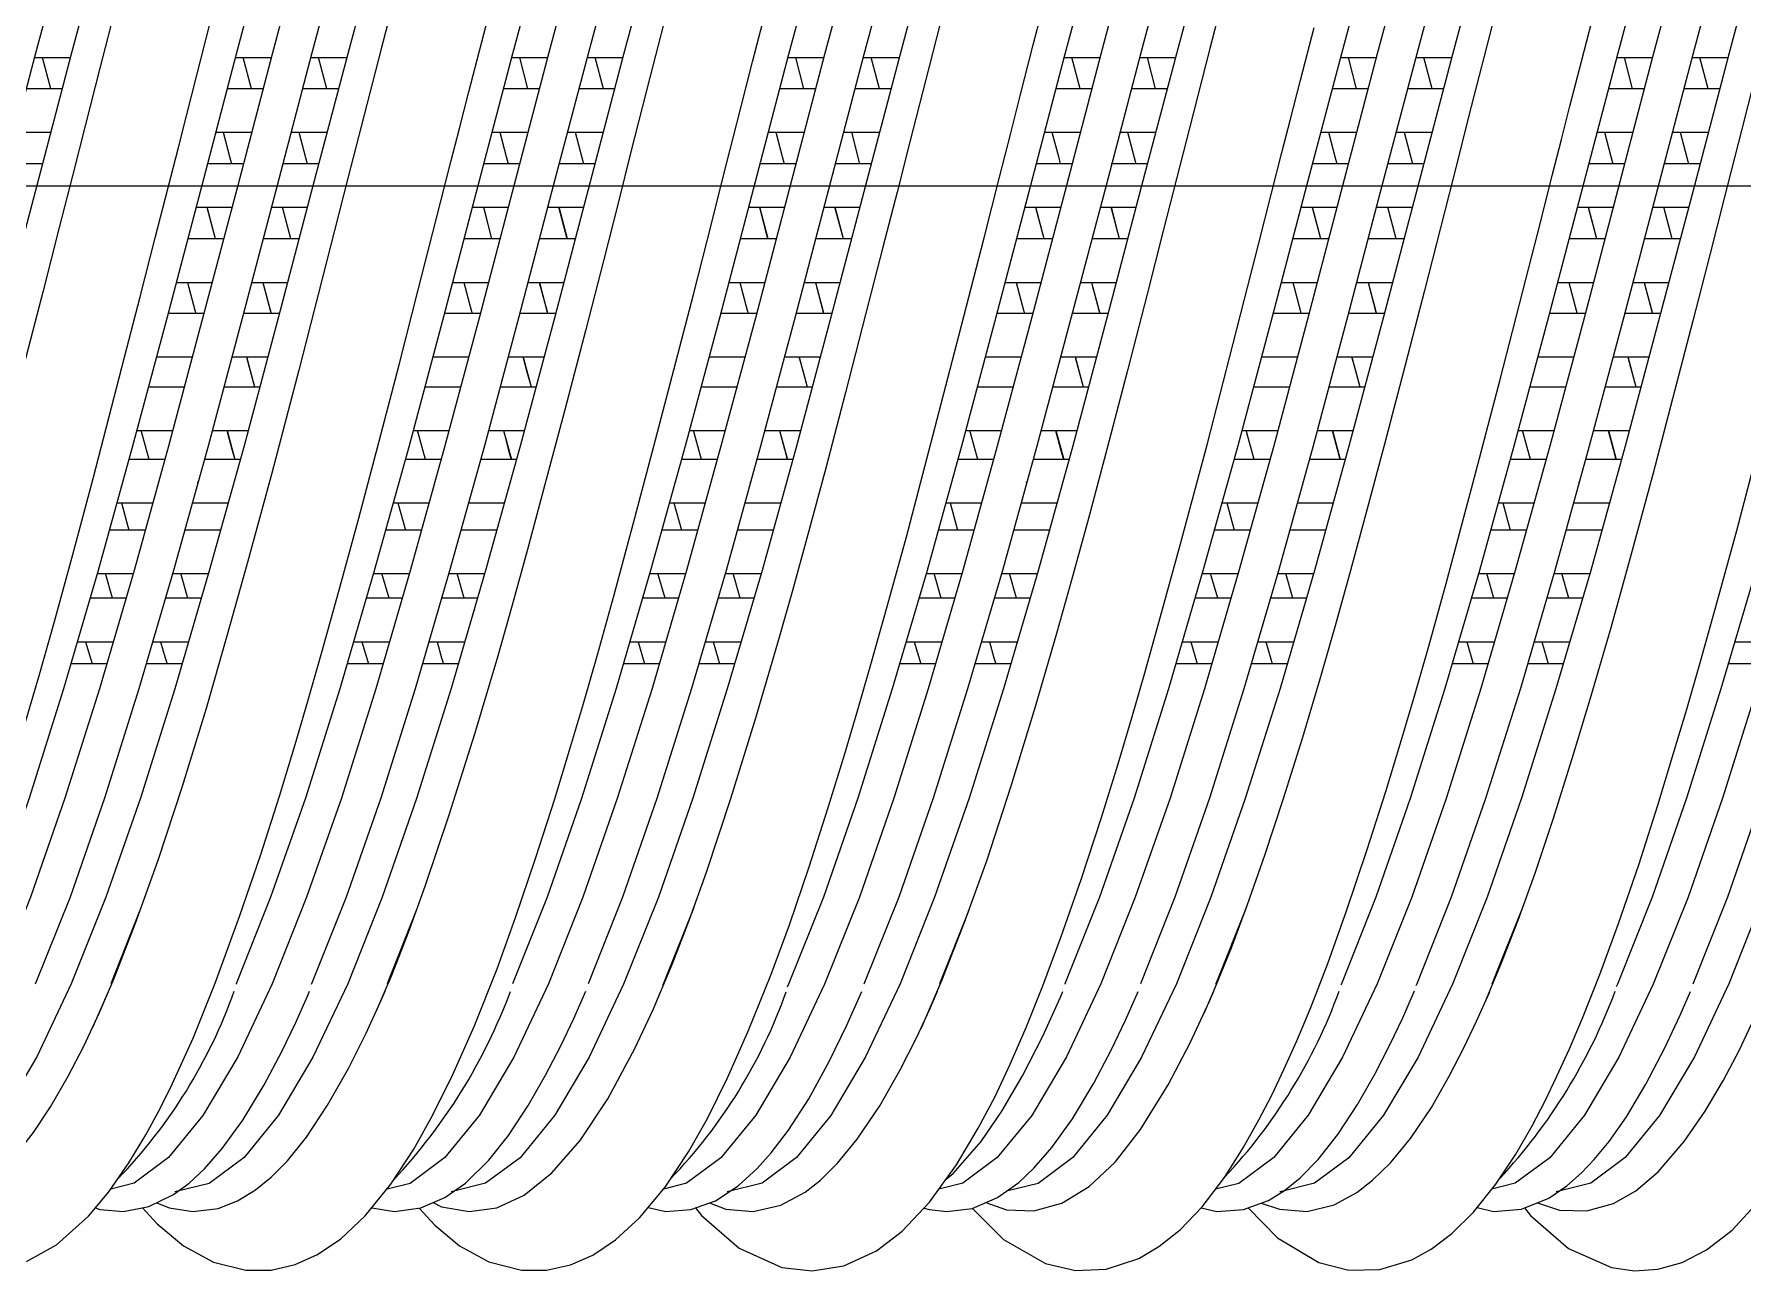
# Model space of a CAD drawing. Header units: millimetres. Extents: x 4229 to 8429, y -1187 to 1783.
# Drawn here: x 7716.8 to 7805.6, y 1022.5 to 1086.8 of the extents above; entities that cross this region are included whole.
import ezdxf

# ---------------------------------------------------------------- set-up
doc = ezdxf.new("R2010")
doc.units = ezdxf.units.MM

msp = doc.modelspace()

# ---------------------------------------------------------------- linework, layer by layer
at = {"lineweight": 5}
for p, q in [((7716.798, 1085.581), (7718.654, 1085.581)), ((7717.644, 1083.958), (7717.216, 1085.581)), ((7727.236, 1085.581), (7729.102, 1085.581)), ((7728.075, 1083.958), (7727.651, 1085.581)), ((7731.155, 1085.581), (7733.012, 1085.581)), ((7732.002, 1083.958), (7731.573, 1085.581)), ((7741.61, 1085.581), (7743.476, 1085.581)), ((7742.449, 1083.958), (7742.025, 1085.581)), ((7745.529, 1085.581), (7747.386, 1085.581)), ((7746.376, 1083.958), (7745.947, 1085.581)), ((7755.961, 1085.581), (7757.827, 1085.581)), ((7756.8, 1083.958), (7756.376, 1085.581)), ((7759.88, 1085.581), (7761.737, 1085.581)), ((7760.727, 1083.958), (7760.298, 1085.581)), ((7770.322, 1085.581), (7772.188, 1085.581)), ((7771.161, 1083.958), (7770.736, 1085.581)), ((7774.241, 1085.581), (7776.097, 1085.581)), ((7775.087, 1083.958), (7774.659, 1085.581)), ((7784.697, 1085.581), (7786.563, 1085.581)), ((7785.536, 1083.958), (7785.111, 1085.581)), ((7788.615, 1085.581), (7790.472, 1085.581)), ((7789.462, 1083.958), (7789.034, 1085.581)), ((7799.047, 1085.581), (7800.913, 1085.581)), ((7799.886, 1083.958), (7799.461, 1085.581)), ((7802.965, 1085.581), (7804.822, 1085.581)), ((7803.812, 1083.958), (7803.384, 1085.581)), ((7718.224, 1083.958), (7716.367, 1083.958)), ((7728.672, 1083.958), (7726.806, 1083.958)), ((7732.581, 1083.958), (7730.724, 1083.958)), ((7743.046, 1083.958), (7741.18, 1083.958)), ((7746.955, 1083.958), (7745.098, 1083.958)), ((7757.397, 1083.958), (7755.531, 1083.958)), ((7761.306, 1083.958), (7759.449, 1083.958)), ((7771.757, 1083.958), (7769.892, 1083.958)), ((7775.667, 1083.958), (7773.81, 1083.958)), ((7786.132, 1083.958), (7784.266, 1083.958)), ((7790.042, 1083.958), (7788.185, 1083.958)), ((7800.482, 1083.958), (7798.616, 1083.958)), ((7804.392, 1083.958), (7802.535, 1083.958)), ((7715.77, 1081.701), (7717.633, 1081.701)), ((7726.208, 1081.701), (7728.075, 1081.701)), ((7730.127, 1081.701), (7731.99, 1081.701)), ((7730.543, 1081.701), (7730.973, 1080.055)), ((7740.582, 1081.701), (7742.449, 1081.701)), ((7744.501, 1081.701), (7746.364, 1081.701)), ((7744.917, 1081.701), (7745.347, 1080.055)), ((7754.933, 1081.701), (7756.8, 1081.701)), ((7758.852, 1081.701), (7760.715, 1081.701)), ((7759.268, 1081.701), (7759.698, 1080.055)), ((7769.294, 1081.701), (7771.161, 1081.701)), ((7773.213, 1081.701), (7775.076, 1081.701)), ((7773.628, 1081.701), (7774.059, 1080.055)), ((7783.669, 1081.701), (7785.536, 1081.701)), ((7787.588, 1081.701), (7789.451, 1081.701)), ((7788.003, 1081.701), (7788.433, 1080.055)), ((7798.019, 1081.701), (7799.886, 1081.701)), ((7801.938, 1081.701), (7803.801, 1081.701)), ((7802.353, 1081.701), (7802.783, 1080.055)), ((7717.202, 1080.055), (7715.335, 1080.055)), ((7727.64, 1080.055), (7725.774, 1080.055)), ((7731.559, 1080.055), (7729.692, 1080.055)), ((7742.014, 1080.055), (7740.148, 1080.055)), ((7745.933, 1080.055), (7744.066, 1080.055)), ((7756.365, 1080.055), (7754.499, 1080.055)), ((7760.284, 1080.055), (7758.417, 1080.055)), ((7770.726, 1080.055), (7768.859, 1080.055)), ((7774.645, 1080.055), (7772.778, 1080.055)), ((7785.101, 1080.055), (7783.234, 1080.055)), ((7789.02, 1080.055), (7787.153, 1080.055)), ((7799.451, 1080.055), (7797.584, 1080.055)), ((7803.37, 1080.055), (7801.503, 1080.055)), ((7725.195, 1077.798), (7727.062, 1077.798)), ((7725.296, 1078.244), (7725.296, 1078.25)), ((7726.211, 1076.151), (7725.781, 1077.798)), ((7729.114, 1077.798), (7730.981, 1077.798)), ((7730.127, 1076.151), (7729.692, 1077.798)), ((7730.13, 1076.151), (7729.7, 1077.798)), ((7739.569, 1077.798), (7741.436, 1077.798)), ((7739.67, 1078.244), (7739.67, 1078.25)), ((7740.585, 1076.151), (7740.155, 1077.798)), ((7743.472, 1077.798), (7745.347, 1077.798)), ((7744.501, 1076.151), (7744.066, 1077.798)), ((7744.504, 1076.151), (7744.074, 1077.798)), ((7753.92, 1077.798), (7755.787, 1077.798)), ((7754.021, 1078.244), (7754.021, 1078.25)), ((7754.936, 1076.151), (7754.506, 1077.798)), ((7757.823, 1077.798), (7759.698, 1077.798)), ((7758.852, 1076.151), (7758.417, 1077.798)), ((7758.855, 1076.151), (7758.425, 1077.798)), ((7768.281, 1077.798), (7770.148, 1077.798)), ((7768.382, 1078.244), (7768.382, 1078.25)), ((7769.297, 1076.151), (7768.867, 1077.798)), ((7772.2, 1077.798), (7774.067, 1077.798)), ((7773.213, 1076.151), (7772.778, 1077.798)), ((7773.215, 1076.151), (7772.785, 1077.798)), ((7782.656, 1077.798), (7784.523, 1077.798)), ((7782.757, 1078.244), (7782.757, 1078.25)), ((7783.672, 1076.151), (7783.242, 1077.798)), ((7786.559, 1077.798), (7788.433, 1077.798)), ((7787.588, 1076.151), (7787.152, 1077.798)), ((7787.59, 1076.151), (7787.16, 1077.798)), ((7797.006, 1077.798), (7798.873, 1077.798)), ((7797.107, 1078.244), (7797.107, 1078.25)), ((7798.022, 1076.151), (7797.592, 1077.798)), ((7800.924, 1077.798), (7802.791, 1077.798)), ((7801.938, 1076.151), (7801.502, 1077.798)), ((7801.94, 1076.151), (7801.51, 1077.798)), ((7726.633, 1076.151), (7724.766, 1076.151)), ((7730.545, 1076.151), (7728.666, 1076.151)), ((7741.007, 1076.151), (7739.14, 1076.151)), ((7744.92, 1076.151), (7743.058, 1076.151)), ((7755.358, 1076.151), (7753.491, 1076.151)), ((7759.27, 1076.151), (7757.391, 1076.151)), ((7769.719, 1076.151), (7767.852, 1076.151)), ((7773.632, 1076.151), (7771.77, 1076.151)), ((7784.094, 1076.151), (7782.226, 1076.151)), ((7788.005, 1076.151), (7786.126, 1076.151)), ((7798.444, 1076.151), (7796.576, 1076.151)), ((7802.355, 1076.151), (7800.476, 1076.151)), ((7724.173, 1073.894), (7726.039, 1073.894)), ((7728.075, 1073.894), (7729.949, 1073.894)), ((7738.547, 1073.894), (7740.413, 1073.894)), ((7742.466, 1073.894), (7744.323, 1073.894)), ((7752.898, 1073.894), (7754.764, 1073.894)), ((7756.8, 1073.894), (7758.674, 1073.894)), ((7767.258, 1073.894), (7769.125, 1073.894)), ((7771.16, 1073.894), (7773.035, 1073.894)), ((7781.633, 1073.894), (7783.5, 1073.894)), ((7785.535, 1073.894), (7787.41, 1073.894)), ((7795.983, 1073.894), (7797.85, 1073.894)), ((7799.903, 1073.894), (7801.76, 1073.894)), ((7725.609, 1072.271), (7723.744, 1072.271)), ((7729.521, 1072.271), (7727.649, 1072.271)), ((7739.983, 1072.271), (7738.118, 1072.271)), ((7743.895, 1072.271), (7742.023, 1072.271)), ((7754.334, 1072.271), (7752.469, 1072.271)), ((7758.246, 1072.271), (7756.374, 1072.271)), ((7768.694, 1072.271), (7766.83, 1072.271)), ((7772.607, 1072.271), (7770.735, 1072.271)), ((7783.069, 1072.271), (7781.204, 1072.271)), ((7786.982, 1072.271), (7785.109, 1072.271)), ((7797.419, 1072.271), (7795.554, 1072.271)), ((7801.329, 1072.271), (7799.474, 1072.271)), ((7725.296, 1071.118), (7725.296, 1071.118)), ((7739.67, 1071.118), (7739.67, 1071.118)), ((7754.021, 1071.118), (7754.021, 1071.118)), ((7768.382, 1071.118), (7768.382, 1071.118)), ((7782.757, 1071.118), (7782.757, 1071.118)), ((7797.107, 1071.118), (7797.107, 1071.118)), ((7723.142, 1070.014), (7725.008, 1070.014)), ((7727.056, 1070.014), (7728.918, 1070.014)), ((7737.516, 1070.014), (7739.382, 1070.014)), ((7741.43, 1070.014), (7743.292, 1070.014)), ((7751.867, 1070.014), (7753.733, 1070.014)), ((7755.781, 1070.014), (7757.643, 1070.014)), ((7766.228, 1070.014), (7768.094, 1070.014)), ((7770.148, 1070.014), (7772.004, 1070.014)), ((7780.603, 1070.014), (7782.468, 1070.014)), ((7784.516, 1070.014), (7786.378, 1070.014)), ((7794.953, 1070.014), (7796.818, 1070.014)), ((7798.866, 1070.014), (7800.728, 1070.014)), ((7724.583, 1068.44), (7722.721, 1068.44)), ((7728.498, 1068.44), (7726.64, 1068.44)), ((7738.957, 1068.44), (7737.095, 1068.44)), ((7742.869, 1068.44), (7741.012, 1068.44)), ((7753.308, 1068.44), (7751.446, 1068.44)), ((7757.223, 1068.44), (7755.365, 1068.44)), ((7767.669, 1068.44), (7765.807, 1068.44)), ((7771.581, 1068.44), (7769.724, 1068.44)), ((7782.044, 1068.44), (7780.182, 1068.44)), ((7785.959, 1068.44), (7784.1, 1068.44)), ((7796.394, 1068.44), (7794.531, 1068.44)), ((7800.309, 1068.44), (7798.45, 1068.44)), ((7722.109, 1066.183), (7723.974, 1066.183)), ((7726.029, 1066.183), (7727.883, 1066.183)), ((7726.813, 1066.183), (7727.223, 1064.68)), ((7736.483, 1066.183), (7738.349, 1066.183)), ((7740.404, 1066.183), (7742.265, 1066.183)), ((7741.187, 1066.183), (7741.597, 1064.68)), ((7750.834, 1066.183), (7752.7, 1066.183)), ((7754.755, 1066.183), (7756.616, 1066.183)), ((7755.538, 1066.183), (7755.949, 1064.68)), ((7765.195, 1066.183), (7767.06, 1066.183)), ((7769.116, 1066.183), (7770.977, 1066.183)), ((7769.899, 1066.183), (7770.309, 1064.68)), ((7779.57, 1066.183), (7781.435, 1066.183)), ((7783.491, 1066.183), (7785.352, 1066.183)), ((7784.274, 1066.183), (7784.684, 1064.68)), ((7793.92, 1066.183), (7795.785, 1066.183)), ((7797.841, 1066.183), (7799.702, 1066.183)), ((7798.624, 1066.183), (7799.034, 1064.68)), ((7723.56, 1064.68), (7721.702, 1064.68)), ((7727.48, 1064.68), (7725.621, 1064.68)), ((7737.934, 1064.68), (7736.076, 1064.68)), ((7741.854, 1064.68), (7739.995, 1064.68)), ((7752.285, 1064.68), (7750.427, 1064.68)), ((7756.205, 1064.68), (7754.346, 1064.68)), ((7766.646, 1064.68), (7764.787, 1064.68)), ((7770.566, 1064.68), (7768.706, 1064.68)), ((7781.021, 1064.68), (7779.162, 1064.68)), ((7784.941, 1064.68), (7783.081, 1064.68)), ((7795.371, 1064.68), (7793.512, 1064.68)), ((7799.291, 1064.68), (7797.431, 1064.68)), ((7725.296, 1063.496), (7725.296, 1063.516)), ((7739.67, 1063.496), (7739.67, 1063.516)), ((7754.021, 1063.496), (7754.021, 1063.516)), ((7768.382, 1063.496), (7768.382, 1063.516)), ((7782.757, 1063.496), (7782.757, 1063.516)), ((7797.107, 1063.496), (7797.107, 1063.516)), ((7721.079, 1062.423), (7722.938, 1062.423)), ((7721.321, 1062.423), (7721.706, 1061.015)), ((7724.998, 1062.423), (7726.864, 1062.423)), ((7735.453, 1062.423), (7737.312, 1062.423)), ((7735.695, 1062.423), (7736.08, 1061.015)), ((7739.372, 1062.423), (7741.238, 1062.423)), ((7749.804, 1062.423), (7751.663, 1062.423)), ((7750.046, 1062.423), (7750.432, 1061.015)), ((7753.723, 1062.423), (7755.589, 1062.423)), ((7764.164, 1062.423), (7766.024, 1062.423)), ((7764.407, 1062.423), (7764.792, 1061.015)), ((7768.084, 1062.423), (7769.949, 1062.423)), ((7778.539, 1062.423), (7780.399, 1062.423)), ((7778.782, 1062.423), (7779.167, 1061.015)), ((7782.459, 1062.423), (7784.324, 1062.423)), ((7792.889, 1062.423), (7794.748, 1062.423)), ((7793.131, 1062.423), (7793.517, 1061.015)), ((7796.809, 1062.423), (7798.674, 1062.423)), ((7722.55, 1061.015), (7720.687, 1061.015)), ((7726.479, 1061.015), (7724.606, 1061.015)), ((7736.924, 1061.015), (7735.061, 1061.015)), ((7740.853, 1061.015), (7738.98, 1061.015)), ((7751.275, 1061.015), (7749.413, 1061.015)), ((7755.204, 1061.015), (7753.331, 1061.015)), ((7765.635, 1061.015), (7763.773, 1061.015)), ((7769.564, 1061.015), (7767.692, 1061.015)), ((7780.01, 1061.015), (7778.148, 1061.015)), ((7783.939, 1061.015), (7782.067, 1061.015)), ((7794.36, 1061.015), (7792.498, 1061.015)), ((7798.289, 1061.015), (7796.417, 1061.015)), ((7720.061, 1058.758), (7721.913, 1058.758)), ((7720.859, 1057.467), (7720.487, 1058.758)), ((7723.978, 1058.758), (7725.835, 1058.758)), ((7724.765, 1057.467), (7724.402, 1058.758)), ((7734.435, 1058.758), (7736.287, 1058.758)), ((7735.233, 1057.467), (7734.861, 1058.758)), ((7738.352, 1058.758), (7740.209, 1058.758)), ((7739.139, 1057.467), (7738.776, 1058.758)), ((7748.786, 1058.758), (7750.638, 1058.758)), ((7749.584, 1057.467), (7749.212, 1058.758)), ((7752.704, 1058.758), (7754.56, 1058.758)), ((7753.49, 1057.467), (7753.127, 1058.758)), ((7763.146, 1058.758), (7764.999, 1058.758)), ((7763.944, 1057.467), (7763.573, 1058.758)), ((7767.064, 1058.758), (7768.921, 1058.758)), ((7767.851, 1057.467), (7767.488, 1058.758)), ((7777.521, 1058.758), (7779.374, 1058.758)), ((7778.319, 1057.467), (7777.948, 1058.758)), ((7781.439, 1058.758), (7783.296, 1058.758)), ((7782.226, 1057.467), (7781.863, 1058.758)), ((7791.871, 1058.758), (7793.723, 1058.758)), ((7792.669, 1057.467), (7792.298, 1058.758)), ((7795.789, 1058.758), (7797.646, 1058.758)), ((7796.576, 1057.467), (7796.213, 1058.758)), ((7721.54, 1057.467), (7719.702, 1057.467)), ((7725.46, 1057.467), (7723.619, 1057.467)), ((7735.914, 1057.467), (7734.076, 1057.467)), ((7739.834, 1057.467), (7737.993, 1057.467)), ((7750.265, 1057.467), (7748.427, 1057.467)), ((7754.185, 1057.467), (7752.344, 1057.467)), ((7764.626, 1057.467), (7762.788, 1057.467)), ((7768.545, 1057.467), (7766.705, 1057.467)), ((7779.001, 1057.467), (7777.163, 1057.467)), ((7782.92, 1057.467), (7781.08, 1057.467)), ((7793.351, 1057.467), (7791.513, 1057.467)), ((7797.27, 1057.467), (7795.43, 1057.467)), ((7725.296, 1056.862), (7725.296, 1056.844)), ((7739.67, 1056.862), (7739.67, 1056.844)), ((7754.021, 1056.862), (7754.021, 1056.844)), ((7768.382, 1056.862), (7768.382, 1056.844)), ((7782.757, 1056.862), (7782.757, 1056.844)), ((7797.107, 1056.862), (7797.107, 1056.844)), ((7719.034, 1055.21), (7720.888, 1055.21)), ((7719.451, 1055.21), (7719.794, 1054.058)), ((7722.954, 1055.21), (7724.804, 1055.21)), ((7733.408, 1055.21), (7735.262, 1055.21)), ((7733.825, 1055.21), (7734.168, 1054.058)), ((7737.328, 1055.21), (7739.178, 1055.21)), ((7747.759, 1055.21), (7749.613, 1055.21)), ((7748.176, 1055.21), (7748.519, 1054.058)), ((7751.679, 1055.21), (7753.529, 1055.21)), ((7762.119, 1055.21), (7763.974, 1055.21)), ((7762.537, 1055.21), (7762.88, 1054.058)), ((7766.039, 1055.21), (7767.889, 1055.21)), ((7776.494, 1055.21), (7778.349, 1055.21)), ((7776.912, 1055.21), (7777.255, 1054.058)), ((7780.414, 1055.21), (7782.264, 1055.21)), ((7790.844, 1055.21), (7792.699, 1055.21)), ((7791.262, 1055.21), (7791.604, 1054.058)), ((7794.764, 1055.21), (7796.614, 1055.21)), ((7805.205, 1055.21), (7807.06, 1055.21)), ((7720.556, 1054.058), (7718.692, 1054.058)), ((7724.467, 1054.058), (7722.611, 1054.058)), ((7734.93, 1054.058), (7733.066, 1054.058)), ((7738.841, 1054.058), (7736.985, 1054.058)), ((7749.281, 1054.058), (7747.417, 1054.058)), ((7753.192, 1054.058), (7751.336, 1054.058)), ((7763.641, 1054.058), (7761.777, 1054.058)), ((7767.552, 1054.058), (7765.697, 1054.058)), ((7778.016, 1054.058), (7776.152, 1054.058)), ((7781.927, 1054.058), (7780.072, 1054.058)), ((7792.366, 1054.058), (7790.502, 1054.058)), ((7796.277, 1054.058), (7794.422, 1054.058)), ((7806.727, 1054.058), (7804.863, 1054.058)), ((7722.266, 1041.202), (7720.765, 1037.419)), ((7736.648, 1041.24), (7735.135, 1037.425)), ((7765.351, 1041.2), (7763.851, 1037.419)), ((7794.138, 1041.339), (7792.567, 1037.413))]:
    msp.add_line(p, q, dxfattribs=at)
at = {"lineweight": 5, "ltscale": 10}
msp.add_line((7659.236, 1078.916), (7905.4, 1078.916), dxfattribs=at)
at = {"lineweight": 5, "flags": 128}
for points in [[(7736.029, 1131.103), (7734.807, 1130.798), (7732.996, 1129.459), (7731.208, 1127.262), (7729.421, 1124.24), (7727.61, 1120.427), (7725.823, 1115.921), (7724.035, 1110.783), (7722.225, 1105.077), (7720.437, 1098.947), (7718.649, 1092.477), (7716.839, 1085.745), (7713.264, 1072.107), (7711.453, 1065.376), (7709.666, 1058.905), (7707.878, 1052.775), (7706.067, 1047.069), (7704.28, 1041.932), (7702.492, 1037.425), (7702.429, 1037.292)], [(7747.042, 1131.244), (7745.234, 1130.795), (7743.447, 1129.462), (7741.659, 1127.266), (7739.849, 1124.23), (7738.061, 1120.433), (7736.274, 1115.928), (7734.463, 1110.768), (7732.675, 1105.085), (7730.888, 1098.957), (7729.077, 1092.458), (7727.29, 1085.755), (7725.502, 1078.936), (7723.691, 1072.087), (7721.904, 1065.385), (7720.116, 1058.914), (7718.306, 1052.758), (7716.518, 1047.077), (7714.731, 1041.938), (7712.92, 1037.413), (7712.909, 1037.39)], [(7750.365, 1131.096), (7749.153, 1130.795), (7747.366, 1129.462), (7745.578, 1127.266), (7743.767, 1124.23), (7741.98, 1120.433), (7740.192, 1115.928), (7738.382, 1110.768), (7736.594, 1105.085), (7734.807, 1098.957), (7732.996, 1092.458), (7731.208, 1085.755), (7729.421, 1078.936), (7727.61, 1072.087), (7725.823, 1065.385), (7724.035, 1058.914), (7722.225, 1052.758), (7720.437, 1047.077), (7718.649, 1041.938), (7716.839, 1037.413)], [(7761.394, 1131.244), (7761.391, 1131.244), (7759.604, 1130.797), (7757.816, 1129.464), (7756.006, 1127.258), (7754.218, 1124.235), (7752.431, 1120.439), (7750.62, 1115.914), (7748.832, 1110.775), (7747.045, 1105.094), (7745.234, 1098.938), (7743.447, 1092.467), (7741.659, 1085.765), (7739.849, 1078.916), (7738.061, 1072.097), (7736.274, 1065.395), (7734.463, 1058.896), (7732.675, 1052.767), (7730.888, 1047.085), (7729.077, 1041.925), (7727.29, 1037.419), (7727.285, 1037.409)], [(7764.747, 1131.103), (7763.523, 1130.797), (7761.735, 1129.464), (7759.924, 1127.258), (7758.137, 1124.235), (7756.349, 1120.439), (7754.539, 1115.914), (7752.751, 1110.775), (7750.964, 1105.094), (7749.153, 1098.938), (7747.366, 1092.467), (7745.578, 1085.765), (7743.767, 1078.916), (7741.98, 1072.097), (7740.192, 1065.395), (7738.382, 1058.896), (7736.594, 1052.767), (7734.807, 1047.085), (7732.996, 1041.925), (7731.208, 1037.419), (7731.192, 1037.385)], [(7775.657, 1131.218), (7773.973, 1130.798), (7772.163, 1129.459), (7770.375, 1127.262), (7768.588, 1124.24), (7766.777, 1120.427), (7764.99, 1115.921), (7763.202, 1110.783), (7761.391, 1105.077), (7759.604, 1098.947), (7757.816, 1092.477), (7756.006, 1085.745), (7752.431, 1072.107), (7750.62, 1065.376), (7748.832, 1058.905), (7747.045, 1052.775), (7745.234, 1047.069), (7743.447, 1041.932), (7741.659, 1037.425)], [(7779.117, 1131.104), (7777.892, 1130.798), (7776.082, 1129.459), (7774.294, 1127.262), (7772.507, 1124.24), (7770.696, 1120.427), (7768.908, 1115.921), (7767.121, 1110.783), (7765.31, 1105.077), (7763.523, 1098.947), (7761.735, 1092.477), (7759.924, 1085.745), (7756.349, 1072.107), (7754.539, 1065.376), (7752.751, 1058.905), (7750.964, 1052.775), (7749.153, 1047.069), (7747.366, 1041.932), (7745.578, 1037.425)], [(7790.128, 1131.244), (7788.32, 1130.795), (7786.532, 1129.462), (7784.745, 1127.266), (7782.934, 1124.23), (7781.147, 1120.433), (7779.359, 1115.928), (7777.548, 1110.768), (7775.761, 1105.085), (7773.973, 1098.957), (7772.163, 1092.458), (7770.375, 1085.755), (7768.588, 1078.936), (7766.777, 1072.087), (7764.99, 1065.385), (7763.202, 1058.914), (7761.391, 1052.758), (7759.604, 1047.077), (7757.816, 1041.938), (7756.006, 1037.413), (7755.928, 1037.248)], [(7793.456, 1131.097), (7792.239, 1130.795), (7790.451, 1129.462), (7788.664, 1127.266), (7786.853, 1124.23), (7785.065, 1120.433), (7783.278, 1115.928), (7781.467, 1110.768), (7779.68, 1105.085), (7777.892, 1098.957), (7776.082, 1092.458), (7774.294, 1085.755), (7772.507, 1078.936), (7770.696, 1072.087), (7768.908, 1065.385), (7767.121, 1058.914), (7765.31, 1052.758), (7763.523, 1047.077), (7761.735, 1041.938), (7759.924, 1037.413)], [(7804.48, 1131.244), (7804.477, 1131.244), (7802.689, 1130.797), (7800.902, 1129.464), (7799.091, 1127.258), (7797.304, 1124.235), (7795.516, 1120.439), (7793.706, 1115.914), (7791.918, 1110.775), (7790.131, 1105.094), (7788.32, 1098.938), (7786.532, 1092.467), (7784.745, 1085.765), (7782.934, 1078.916), (7781.147, 1072.097), (7779.359, 1065.395), (7777.548, 1058.896), (7775.761, 1052.767), (7773.973, 1047.085), (7772.163, 1041.925), (7770.375, 1037.419), (7770.37, 1037.408)], [(7807.811, 1131.098), (7806.608, 1130.797), (7804.821, 1129.464), (7803.01, 1127.258), (7801.223, 1124.235), (7799.435, 1120.439), (7797.624, 1115.914), (7795.837, 1110.775), (7794.049, 1105.094), (7792.239, 1098.938), (7790.451, 1092.467), (7788.664, 1085.765), (7786.853, 1078.916), (7785.065, 1072.097), (7783.278, 1065.395), (7781.467, 1058.896), (7779.68, 1052.767), (7777.892, 1047.085), (7776.082, 1041.925), (7774.294, 1037.419)], [(7818.847, 1131.244), (7817.059, 1130.798), (7815.248, 1129.459), (7813.461, 1127.262), (7811.673, 1124.24), (7809.863, 1120.427), (7808.075, 1115.921), (7806.288, 1110.783), (7804.477, 1105.077), (7802.689, 1098.947), (7800.902, 1092.477), (7799.091, 1085.745), (7795.516, 1072.107), (7793.706, 1065.376), (7791.918, 1058.905), (7790.131, 1052.775), (7788.32, 1047.069), (7786.532, 1041.932), (7784.745, 1037.425), (7784.724, 1037.381)], [(7822.192, 1131.101), (7820.978, 1130.798), (7819.167, 1129.459), (7817.38, 1127.262), (7815.592, 1124.24), (7813.781, 1120.427), (7811.994, 1115.921), (7810.206, 1110.783), (7808.396, 1105.077), (7806.608, 1098.947), (7804.821, 1092.477), (7803.01, 1085.745), (7799.435, 1072.107), (7797.624, 1065.376), (7795.837, 1058.905), (7794.049, 1052.775), (7792.239, 1047.069), (7790.451, 1041.932), (7788.664, 1037.425), (7788.613, 1037.319)], [(7833.214, 1131.244), (7831.406, 1130.795), (7829.618, 1129.462), (7827.831, 1127.266), (7826.02, 1124.23), (7824.232, 1120.433), (7822.445, 1115.928), (7820.634, 1110.768), (7818.847, 1105.085), (7817.059, 1098.957), (7815.248, 1092.458), (7813.461, 1085.755), (7811.673, 1078.936), (7809.863, 1072.087), (7808.075, 1065.385), (7806.288, 1058.914), (7804.477, 1052.758), (7802.689, 1047.077), (7800.902, 1041.938), (7799.091, 1037.413), (7799.026, 1037.274)], [(7836.561, 1131.102), (7835.324, 1130.795), (7833.537, 1129.462), (7831.749, 1127.266), (7829.939, 1124.23), (7828.151, 1120.433), (7826.364, 1115.928), (7824.553, 1110.768), (7822.765, 1105.085), (7820.978, 1098.957), (7819.167, 1092.458), (7817.38, 1085.755), (7815.592, 1078.936), (7813.781, 1072.087), (7811.994, 1065.385), (7810.206, 1058.914), (7808.396, 1052.758), (7806.608, 1047.077), (7804.821, 1041.938), (7803.01, 1037.413)], [(7716.348, 1051.1), (7717.018, 1053.394), (7717.833, 1056.258), (7718.795, 1059.745), (7719.849, 1063.694), (7720.67, 1066.855), (7721.485, 1070.008), (7722.291, 1073.137), (7723.078, 1076.2), (7723.752, 1078.831), (7724.282, 1080.906), (7724.702, 1082.551), (7725.238, 1084.658), (7725.933, 1087.387), (7726.778, 1090.648), (7728.137, 1095.751), (7729.346, 1100.144), (7730.465, 1104.087), (7731.641, 1108.068), (7732.886, 1111.999), (7734.083, 1115.495), (7734.935, 1117.816), (7735.835, 1120.111), (7736.414, 1121.469)], [(7739.977, 1120.536), (7739.928, 1120.433), (7738.141, 1115.928), (7736.33, 1110.768), (7734.542, 1105.085), (7732.755, 1098.957), (7730.944, 1092.458), (7729.157, 1085.755), (7727.369, 1078.936), (7725.559, 1072.087), (7723.771, 1065.385), (7721.984, 1058.914), (7720.173, 1052.758), (7718.385, 1047.077), (7716.598, 1041.938), (7714.787, 1037.413), (7713, 1033.617), (7711.212, 1030.594), (7709.401, 1028.388), (7707.614, 1027.055), (7706.383, 1026.747)], [(7743.882, 1120.498), (7743.855, 1120.439), (7742.044, 1115.914), (7740.256, 1110.775), (7738.469, 1105.094), (7736.658, 1098.938), (7734.871, 1092.467), (7733.083, 1085.765), (7731.272, 1078.916), (7729.485, 1072.097), (7727.697, 1065.395), (7725.887, 1058.896), (7724.099, 1052.767), (7722.312, 1047.085), (7720.501, 1041.925), (7718.714, 1037.419), (7716.926, 1033.622), (7715.115, 1030.587), (7713.328, 1028.391), (7711.54, 1027.057), (7709.732, 1026.609)], [(7772.573, 1120.437), (7772.571, 1120.433), (7770.783, 1115.928), (7768.972, 1110.768), (7767.185, 1105.085), (7765.397, 1098.957), (7763.587, 1092.458), (7761.799, 1085.755), (7760.012, 1078.936), (7758.201, 1072.087), (7756.413, 1065.385), (7754.626, 1058.914), (7752.815, 1052.758), (7751.028, 1047.077), (7749.24, 1041.938), (7747.43, 1037.413), (7745.642, 1033.617), (7743.855, 1030.594), (7742.044, 1028.388), (7740.256, 1027.055), (7738.469, 1026.608), (7738.466, 1026.609)], [(7783.027, 1120.462), (7783.014, 1120.433), (7781.226, 1115.928), (7779.416, 1110.768), (7777.628, 1105.085), (7775.841, 1098.957), (7774.03, 1092.458), (7772.242, 1085.755), (7770.455, 1078.936), (7768.644, 1072.087), (7766.857, 1065.385), (7765.069, 1058.914), (7763.258, 1052.758), (7761.471, 1047.077), (7759.683, 1041.938), (7757.873, 1037.413), (7756.085, 1033.617), (7754.298, 1030.594), (7752.487, 1028.388), (7750.7, 1027.055), (7749.496, 1026.754)], [(7786.956, 1120.473), (7786.94, 1120.439), (7785.13, 1115.914), (7783.342, 1110.775), (7781.555, 1105.094), (7779.744, 1098.938), (7777.956, 1092.467), (7776.169, 1085.765), (7774.358, 1078.916), (7772.571, 1072.097), (7770.783, 1065.395), (7768.972, 1058.896), (7767.185, 1052.767), (7765.397, 1047.085), (7763.587, 1041.925), (7761.799, 1037.419), (7760.012, 1033.622), (7758.201, 1030.587), (7756.413, 1028.391), (7754.626, 1027.057), (7752.818, 1026.609)], [(7801.31, 1120.475), (7801.287, 1120.427), (7799.499, 1115.921), (7797.712, 1110.783), (7795.901, 1105.077), (7794.113, 1098.947), (7792.326, 1092.477), (7790.515, 1085.745), (7786.94, 1072.107), (7785.13, 1065.376), (7783.342, 1058.905), (7781.555, 1052.775), (7779.744, 1047.069), (7777.956, 1041.932), (7776.169, 1037.425), (7774.358, 1033.612), (7772.571, 1030.59), (7770.783, 1028.393), (7768.972, 1027.054), (7767.327, 1026.643)], [(7811.73, 1120.427), (7809.942, 1115.921), (7808.155, 1110.783), (7806.344, 1105.077), (7804.557, 1098.947), (7802.769, 1092.477), (7800.958, 1085.745), (7797.383, 1072.107), (7795.573, 1065.376), (7793.785, 1058.905), (7791.998, 1052.775), (7790.187, 1047.069), (7788.399, 1041.932), (7786.612, 1037.425), (7784.801, 1033.612), (7783.014, 1030.59), (7781.226, 1028.393), (7779.416, 1027.054), (7778.202, 1026.751)], [(7728.027, 1116.758), (7727.697, 1115.928), (7725.887, 1110.768), (7724.099, 1105.085), (7722.312, 1098.957), (7720.501, 1092.458), (7718.714, 1085.755), (7716.926, 1078.936), (7715.115, 1072.087), (7713.328, 1065.385), (7711.54, 1058.914), (7709.73, 1052.758), (7707.942, 1047.077), (7706.155, 1041.938), (7704.344, 1037.413), (7702.556, 1033.617), (7700.769, 1030.594), (7698.958, 1028.388), (7697.171, 1027.055), (7695.383, 1026.608), (7695.381, 1026.609)], [(7752.8, 1116.696), (7752.487, 1115.914), (7750.7, 1110.775), (7748.912, 1105.094), (7747.101, 1098.938), (7745.314, 1092.467), (7743.526, 1085.765), (7741.716, 1078.916), (7739.928, 1072.097), (7738.141, 1065.395), (7736.33, 1058.896), (7734.542, 1052.767), (7732.755, 1047.085), (7730.944, 1041.925), (7729.157, 1037.419), (7727.369, 1033.622), (7725.559, 1030.587), (7723.771, 1028.391), (7721.984, 1027.057), (7720.767, 1026.755)], [(7756.925, 1117.211), (7756.413, 1115.921), (7754.626, 1110.783), (7752.815, 1105.077), (7751.028, 1098.947), (7749.24, 1092.477), (7747.43, 1085.745), (7743.855, 1072.107), (7742.044, 1065.376), (7740.256, 1058.905), (7738.469, 1052.775), (7736.658, 1047.069), (7734.871, 1041.932), (7733.083, 1037.425), (7731.272, 1033.612), (7729.485, 1030.59), (7727.697, 1028.393), (7725.887, 1027.054), (7724.099, 1026.608)], [(7767.149, 1116.657), (7766.857, 1115.921), (7765.069, 1110.783), (7763.258, 1105.077), (7761.471, 1098.947), (7759.683, 1092.477), (7757.873, 1085.745), (7754.298, 1072.107), (7752.487, 1065.376), (7750.7, 1058.905), (7748.912, 1052.775), (7747.101, 1047.069), (7745.314, 1041.932), (7743.526, 1037.425), (7741.716, 1033.612), (7739.928, 1030.59), (7738.141, 1028.393), (7736.33, 1027.054), (7735.127, 1026.754)], [(7795.912, 1116.762), (7795.573, 1115.914), (7793.785, 1110.775), (7791.998, 1105.094), (7790.187, 1098.938), (7788.399, 1092.467), (7786.612, 1085.765), (7784.801, 1078.916), (7783.014, 1072.097), (7781.226, 1065.395), (7779.416, 1058.896), (7777.628, 1052.767), (7775.841, 1047.085), (7774.03, 1041.925), (7772.242, 1037.419), (7770.455, 1033.622), (7768.644, 1030.587), (7766.857, 1028.391), (7765.069, 1027.057), (7763.815, 1026.746)], [(7824.655, 1116.791), (7824.312, 1115.928), (7822.501, 1110.768), (7820.714, 1105.085), (7818.926, 1098.957), (7817.115, 1092.458), (7815.328, 1085.755), (7813.54, 1078.936), (7811.73, 1072.087), (7809.942, 1065.385), (7808.155, 1058.914), (7806.344, 1052.758), (7804.557, 1047.077), (7802.769, 1041.938), (7800.958, 1037.413), (7799.171, 1033.617), (7797.383, 1030.594), (7795.573, 1028.388), (7793.785, 1027.055), (7792.572, 1026.752)], [(7814.137, 1116.603), (7813.869, 1115.928), (7812.058, 1110.768), (7810.271, 1105.085), (7808.483, 1098.957), (7806.672, 1092.458), (7804.885, 1085.755), (7803.097, 1078.936), (7801.287, 1072.087), (7799.499, 1065.385), (7797.712, 1058.914), (7795.901, 1052.758), (7794.113, 1047.077), (7792.326, 1041.938), (7790.515, 1037.413), (7788.728, 1033.617), (7786.94, 1030.594), (7785.13, 1028.388), (7783.342, 1027.055), (7781.555, 1026.608), (7781.552, 1026.609)], [(7828.48, 1116.575), (7828.215, 1115.914), (7826.428, 1110.775), (7824.64, 1105.094), (7822.829, 1098.938), (7821.042, 1092.467), (7819.254, 1085.765), (7817.444, 1078.916), (7815.656, 1072.097), (7813.869, 1065.395), (7812.058, 1058.896), (7810.271, 1052.767), (7808.483, 1047.085), (7806.672, 1041.925), (7804.885, 1037.419), (7803.097, 1033.622), (7801.287, 1030.587), (7799.499, 1028.391), (7797.712, 1027.057), (7795.903, 1026.609)], [(7736.05, 1090.786), (7734.824, 1086.038), (7733.786, 1081.999), (7733.095, 1079.302), (7732.4, 1076.583), (7731.553, 1073.257), (7730.551, 1069.335), (7729.141, 1063.97), (7727.898, 1059.396), (7726.825, 1055.568), (7725.718, 1051.735), (7724.479, 1047.679), (7723.211, 1043.84), (7722.037, 1040.562), (7720.865, 1037.559), (7719.826, 1035.184)], [(7779.143, 1090.815), (7777.911, 1086.043), (7776.868, 1081.986), (7776.174, 1079.277), (7775.483, 1076.575), (7774.642, 1073.273), (7773.647, 1069.374), (7772.573, 1065.27), (7771.591, 1061.614), (7770.713, 1058.418), (7769.93, 1055.636), (7768.83, 1051.824), (7767.585, 1047.745), (7766.303, 1043.859), (7765.122, 1040.561), (7763.958, 1037.575), (7762.873, 1035.092)], [(7716.391, 1022.984), (7717.946, 1023.853), (7719.608, 1025.341), (7720.672, 1026.619), (7721.71, 1028.112), (7722.594, 1029.58), (7723.334, 1030.948), (7723.964, 1032.217), (7725.041, 1034.609), (7726.19, 1037.463), (7727.483, 1040.975), (7728.545, 1044.089), (7729.538, 1047.184), (7730.357, 1049.872), (7731.014, 1052.122), (7731.739, 1054.667), (7732.623, 1057.833), (7733.66, 1061.635), (7734.725, 1065.637), (7735.755, 1069.603), (7736.746, 1073.503), (7737.693, 1077.223), (7738.445, 1080.165), (7738.89, 1081.899), (7739.378, 1083.797), (7740.033, 1086.335), (7740.848, 1089.482)], [(7736.791, 1025.762), (7736.793, 1025.759), (7737.614, 1024.878), (7738.889, 1023.811), (7740.421, 1022.969), (7742.114, 1022.539), (7743.423, 1022.542), (7744.668, 1022.818), (7745.822, 1023.325), (7747, 1024.111), (7748.254, 1025.262), (7749.583, 1026.859), (7750.804, 1028.689), (7751.787, 1030.428), (7752.828, 1032.535), (7753.905, 1034.962), (7755.081, 1037.884), (7756.048, 1040.5), (7757.081, 1043.507), (7758.07, 1046.601), (7758.905, 1049.327), (7759.587, 1051.619), (7760.288, 1054.034), (7761.138, 1057.043), (7762.131, 1060.671), (7763.511, 1065.911), (7764.857, 1071.118), (7766.166, 1076.21), (7766.972, 1079.359), (7767.558, 1081.653), (7768.053, 1083.596), (7768.728, 1086.249), (7769.587, 1089.59)], [(7764.474, 1089.677), (7763.306, 1085.106), (7762.314, 1081.204), (7761.645, 1078.585), (7760.911, 1075.72), (7760.011, 1072.229), (7758.959, 1068.164), (7757.934, 1064.234), (7757.012, 1060.785), (7756.189, 1057.801), (7755.432, 1055.134), (7754.288, 1051.245), (7752.989, 1047.037), (7751.725, 1043.213), (7750.844, 1040.759), (7749.974, 1038.503), (7749.057, 1036.312)], [(7721.039, 1088.322), (7720.2, 1085.025), (7719.456, 1082.096), (7718.774, 1079.425), (7718.088, 1076.744), (7717.243, 1073.46), (7716.241, 1069.583)], [(7722.416, 1025.779), (7723.178, 1024.949), (7724.546, 1023.803), (7726.102, 1022.956), (7727.793, 1022.535), (7729.097, 1022.548), (7730.348, 1022.836), (7731.521, 1023.361), (7732.726, 1024.175), (7733.999, 1025.365), (7735.33, 1027.003), (7736.52, 1028.837), (7737.492, 1030.576), (7738.554, 1032.717), (7739.657, 1035.209), (7740.847, 1038.204), (7741.81, 1040.869), (7742.85, 1043.942), (7743.844, 1047.035), (7744.675, 1049.739), (7745.349, 1052.007), (7746.075, 1054.531), (7746.942, 1057.65), (7747.95, 1061.39), (7749.006, 1065.371), (7750.045, 1069.34), (7751.056, 1073.259), (7752.009, 1077), (7752.625, 1079.442), (7753.103, 1081.335), (7753.536, 1083.036), (7754.13, 1085.349), (7754.892, 1088.291)], [(7749.96, 1089.068), (7748.792, 1084.544), (7747.809, 1080.685), (7747.154, 1078.087), (7746.392, 1075.084), (7745.456, 1071.44), (7744.367, 1067.269), (7743.338, 1063.39), (7742.428, 1060.011), (7741.635, 1057.117), (7740.866, 1054.4), (7739.682, 1050.409), (7738.349, 1046.187), (7737.097, 1042.485), (7736.247, 1040.129), (7735.362, 1037.864), (7734.551, 1035.976)], [(7765.552, 1025.758), (7767.18, 1024.138), (7769.357, 1022.891), (7770.917, 1022.531), (7772.524, 1022.599), (7774.211, 1023.155), (7775.258, 1023.765), (7776.356, 1024.641), (7777.503, 1025.834), (7778.659, 1027.35), (7779.641, 1028.897), (7780.458, 1030.35), (7781.121, 1031.64), (7781.759, 1032.974), (7782.425, 1034.462), (7783.117, 1036.115), (7784.036, 1038.48), (7785.016, 1041.218), (7786.074, 1044.363), (7787.049, 1047.417), (7787.859, 1050.063), (7788.526, 1052.32), (7789.286, 1054.973), (7790.186, 1058.235), (7791.581, 1063.438), (7792.984, 1068.778), (7794.341, 1074.038), (7795.097, 1077.01), (7795.71, 1079.442), (7796.184, 1081.317), (7796.628, 1083.061), (7797.239, 1085.442), (7798.023, 1088.462)], [(7751.165, 1025.778), (7751.485, 1025.39), (7753.436, 1023.691), (7755.648, 1022.685), (7757.233, 1022.506), (7758.881, 1022.772), (7760.573, 1023.548), (7761.912, 1024.564), (7763.328, 1026.072), (7764.736, 1028.02), (7765.869, 1029.918), (7766.738, 1031.576), (7767.53, 1033.248), (7768.353, 1035.149), (7769.223, 1037.327), (7770.177, 1039.88), (7771.213, 1042.841), (7772.259, 1046.027), (7773.14, 1048.866), (7773.848, 1051.251), (7774.519, 1053.588), (7775.347, 1056.528), (7776.333, 1060.111), (7777.759, 1065.44), (7779.125, 1070.717), (7780.432, 1075.862), (7781.112, 1078.528), (7781.652, 1080.64), (7782.078, 1082.299), (7782.619, 1084.399), (7783.325, 1087.134)], [(7792.578, 1087.266), (7791.493, 1083.04), (7790.565, 1079.38), (7789.895, 1076.725), (7789.064, 1073.465), (7788.06, 1069.588), (7786.98, 1065.478), (7786.011, 1061.851), (7785.162, 1058.722), (7784.418, 1056.036), (7783.621, 1053.262), (7782.716, 1050.24), (7781.714, 1047.048), (7780.739, 1044.097), (7779.846, 1041.532), (7779.008, 1039.274), (7778.104, 1037.036), (7777.587, 1035.878)], [(7806.555, 1085.753), (7805.547, 1081.781), (7804.652, 1078.278), (7803.912, 1075.393), (7803.011, 1071.894), (7801.961, 1067.844), (7800.952, 1063.976), (7799.763, 1059.564), (7798.749, 1055.941), (7797.659, 1052.199), (7796.726, 1049.118), (7795.734, 1045.972), (7794.796, 1043.169), (7793.918, 1040.726), (7793.057, 1038.497), (7792.189, 1036.422)], [(7726.614, 1081.701), (7726.946, 1080.433), (7727.046, 1080.055)], [(7740.988, 1081.701), (7741.32, 1080.433), (7741.42, 1080.055)], [(7755.339, 1081.701), (7755.671, 1080.433), (7755.771, 1080.055)], [(7769.699, 1081.701), (7770.032, 1080.433), (7770.132, 1080.055)], [(7784.074, 1081.701), (7784.407, 1080.433), (7784.507, 1080.055)], [(7798.424, 1081.701), (7798.757, 1080.433), (7798.857, 1080.055)], [(7726.208, 1076.151), (7725.796, 1077.71), (7725.773, 1077.798)], [(7740.582, 1076.151), (7740.17, 1077.71), (7740.147, 1077.798)], [(7754.933, 1076.151), (7754.521, 1077.71), (7754.498, 1077.798)], [(7769.294, 1076.151), (7768.882, 1077.71), (7768.859, 1077.798)], [(7783.669, 1076.151), (7783.257, 1077.71), (7783.234, 1077.798)], [(7798.019, 1076.151), (7797.607, 1077.71), (7797.584, 1077.798)], [(7724.751, 1073.894), (7725.134, 1072.443), (7725.18, 1072.271)], [(7728.67, 1073.894), (7728.69, 1073.814), (7729.101, 1072.271)], [(7728.672, 1073.894), (7729.074, 1072.373), (7729.102, 1072.271)], [(7739.125, 1073.894), (7739.508, 1072.443), (7739.554, 1072.271)], [(7743.044, 1073.894), (7743.065, 1073.814), (7743.475, 1072.271)], [(7743.046, 1073.894), (7743.448, 1072.373), (7743.476, 1072.271)], [(7753.477, 1073.894), (7753.859, 1072.443), (7753.905, 1072.271)], [(7757.395, 1073.894), (7757.416, 1073.814), (7757.826, 1072.271)], [(7757.397, 1073.894), (7757.8, 1072.373), (7757.827, 1072.271)], [(7767.837, 1073.894), (7768.22, 1072.443), (7768.266, 1072.271)], [(7771.755, 1073.894), (7771.776, 1073.814), (7772.186, 1072.271)], [(7771.758, 1073.894), (7772.16, 1072.373), (7772.187, 1072.271)], [(7782.212, 1073.894), (7782.595, 1072.443), (7782.641, 1072.271)], [(7786.13, 1073.894), (7786.151, 1073.814), (7786.561, 1072.271)], [(7786.133, 1073.894), (7786.535, 1072.373), (7786.562, 1072.271)], [(7796.562, 1073.894), (7796.945, 1072.443), (7796.991, 1072.271)], [(7800.48, 1073.894), (7800.501, 1073.814), (7800.911, 1072.271)], [(7800.483, 1073.894), (7800.885, 1072.373), (7800.912, 1072.271)], [(7728.259, 1068.44), (7728.048, 1069.218), (7727.836, 1070.014)], [(7728.257, 1068.44), (7727.86, 1069.924), (7727.836, 1070.014)], [(7742.633, 1068.44), (7742.422, 1069.218), (7742.21, 1070.014)], [(7742.631, 1068.44), (7742.234, 1069.924), (7742.21, 1070.014)], [(7756.984, 1068.44), (7756.773, 1069.218), (7756.561, 1070.014)], [(7756.982, 1068.44), (7756.585, 1069.924), (7756.561, 1070.014)], [(7771.345, 1068.44), (7771.134, 1069.218), (7770.921, 1070.014)], [(7771.343, 1068.44), (7770.946, 1069.924), (7770.922, 1070.014)], [(7785.719, 1068.44), (7785.509, 1069.218), (7785.296, 1070.014)], [(7785.718, 1068.44), (7785.321, 1069.924), (7785.297, 1070.014)], [(7800.069, 1068.44), (7799.859, 1069.218), (7799.646, 1070.014)], [(7800.068, 1068.44), (7799.671, 1069.924), (7799.647, 1070.014)], [(7722.757, 1064.68), (7722.376, 1066.066), (7722.345, 1066.183)], [(7726.805, 1066.183), (7727.06, 1065.226), (7727.209, 1064.68)], [(7737.131, 1064.68), (7736.75, 1066.066), (7736.719, 1066.183)], [(7741.179, 1066.183), (7741.434, 1065.226), (7741.583, 1064.68)], [(7751.482, 1064.68), (7751.101, 1066.066), (7751.07, 1066.183)], [(7755.53, 1066.183), (7755.785, 1065.226), (7755.934, 1064.68)], [(7765.843, 1064.68), (7765.462, 1066.066), (7765.43, 1066.183)], [(7769.89, 1066.183), (7770.146, 1065.226), (7770.295, 1064.68)], [(7780.218, 1064.68), (7779.837, 1066.066), (7779.805, 1066.183)], [(7784.265, 1066.183), (7784.52, 1065.226), (7784.67, 1064.68)], [(7794.568, 1064.68), (7794.187, 1066.066), (7794.155, 1066.183)], [(7798.615, 1066.183), (7798.87, 1065.226), (7799.02, 1064.68)], [(7779.905, 1025.786), (7781.422, 1024.229), (7783.569, 1022.945), (7785.131, 1022.547), (7786.74, 1022.573), (7788.403, 1023.072), (7789.417, 1023.631), (7790.484, 1024.44), (7791.61, 1025.554), (7792.781, 1027.012), (7793.814, 1028.564), (7794.662, 1030.035), (7795.34, 1031.343), (7795.954, 1032.623), (7796.6, 1034.053), (7797.275, 1035.643), (7798.18, 1037.918), (7799.158, 1040.569), (7800.203, 1043.618), (7801.19, 1046.71), (7802.019, 1049.422), (7802.696, 1051.7), (7803.417, 1054.185), (7804.288, 1057.276), (7805.304, 1060.994), (7806.349, 1064.954)], [(7723.357, 1055.21), (7723.594, 1054.38), (7723.691, 1054.058)], [(7737.731, 1055.21), (7737.968, 1054.38), (7738.065, 1054.058)], [(7752.082, 1055.21), (7752.319, 1054.38), (7752.416, 1054.058)], [(7766.442, 1055.21), (7766.679, 1054.38), (7766.776, 1054.058)], [(7780.817, 1055.21), (7781.054, 1054.38), (7781.151, 1054.058)], [(7795.167, 1055.21), (7795.404, 1054.38), (7795.501, 1054.058)], [(7751.054, 1041.344), (7749.481, 1037.413), (7749.456, 1037.359)], [(7779.788, 1041.376), (7778.22, 1037.425), (7778.208, 1037.4)], [(7708.837, 1026.046), (7709.678, 1025.71), (7710.99, 1025.588), (7712.218, 1025.815), (7713.352, 1026.324), (7714.374, 1027.042), (7715.315, 1027.934), (7715.975, 1028.69), (7716.747, 1029.704), (7717.628, 1031.036), (7718.555, 1032.634), (7719.358, 1034.185), (7720.176, 1035.928), (7720.654, 1037.035)], [(7719.968, 1025.773), (7720.19, 1025.694), (7721.43, 1025.588), (7722.746, 1025.843), (7724.028, 1026.466), (7724.844, 1027.064), (7725.632, 1027.802), (7726.557, 1028.863), (7727.629, 1030.345), (7728.743, 1032.173), (7729.665, 1033.912), (7730.39, 1035.424), (7730.994, 1036.784), (7731.098, 1037.037)], [(7723.165, 1026.046), (7723.803, 1025.777), (7725.035, 1025.583), (7726.341, 1025.747), (7727.358, 1026.138), (7728.296, 1026.708), (7729.112, 1027.371), (7729.956, 1028.229), (7730.933, 1029.446), (7732.037, 1031.117), (7733.135, 1033.059), (7734.042, 1034.867), (7734.754, 1036.417), (7735.023, 1037.042)], [(7734.333, 1025.775), (7735.519, 1025.582), (7736.888, 1025.776), (7738.128, 1026.313), (7739.208, 1027.069), (7740.425, 1028.258), (7741.449, 1029.547), (7742.468, 1031.098), (7743.373, 1032.676), (7744.161, 1034.2), (7744.841, 1035.627), (7745.466, 1037.039)], [(7737.528, 1026.053), (7737.959, 1025.839), (7739.402, 1025.583), (7740.841, 1025.782), (7742.264, 1026.445), (7743.703, 1027.596), (7745.168, 1029.278), (7746.609, 1031.447), (7748.007, 1034.056), (7748.98, 1036.134), (7749.369, 1037.037)], [(7748.696, 1025.793), (7749.629, 1025.592), (7750.92, 1025.688), (7752.197, 1026.152), (7753.379, 1026.922), (7754.369, 1027.819), (7755.104, 1028.637), (7756.003, 1029.816), (7757.057, 1031.455), (7758.137, 1033.429), (7759.031, 1035.272), (7759.745, 1036.864), (7759.813, 1037.025)], [(7751.895, 1026.043), (7752.734, 1025.717), (7754.167, 1025.593), (7755.595, 1025.918), (7756.862, 1026.592), (7757.67, 1027.222), (7758.55, 1028.097), (7759.578, 1029.355), (7760.747, 1031.089), (7761.811, 1032.95), (7762.667, 1034.645), (7763.324, 1036.069), (7763.74, 1037.038)], [(7763.045, 1025.77), (7763.314, 1025.686), (7764.24, 1025.582), (7765.543, 1025.754), (7766.859, 1026.311), (7767.976, 1027.103), (7768.763, 1027.849), (7769.689, 1028.92), (7770.761, 1030.415), (7771.877, 1032.259), (7772.8, 1034.011), (7773.525, 1035.532), (7774.13, 1036.901), (7774.184, 1037.031)], [(7764.196, 1027.272), (7764.564, 1027.566), (7766.012, 1029.234), (7767.1, 1030.814), (7768.174, 1032.651), (7769.219, 1034.703), (7770.137, 1036.729), (7770.265, 1037.035)], [(7766.251, 1026.054), (7767.332, 1025.668), (7768.759, 1025.616), (7770.204, 1026.025), (7771.628, 1026.891), (7772.976, 1028.155), (7774.307, 1029.854), (7775.738, 1032.173), (7776.883, 1034.363), (7777.884, 1036.516), (7778.108, 1037.044)], [(7777.459, 1025.789), (7778.276, 1025.598), (7779.652, 1025.693), (7780.95, 1026.17), (7781.783, 1026.678), (7782.609, 1027.343), (7783.538, 1028.289), (7784.561, 1029.585), (7785.584, 1031.147), (7786.488, 1032.73), (7787.27, 1034.248), (7787.939, 1035.655), (7788.551, 1037.055)], [(7780.569, 1026.03), (7781.527, 1025.703), (7782.965, 1025.598), (7784.362, 1025.935), (7785.55, 1026.575), (7786.37, 1027.211), (7787.297, 1028.122), (7788.336, 1029.388), (7789.421, 1030.994), (7790.355, 1032.617), (7791.132, 1034.136), (7791.772, 1035.486), (7792.437, 1036.977), (7792.456, 1037.023)], [(7791.807, 1025.799), (7792.658, 1025.596), (7794.107, 1025.712), (7795.532, 1026.288), (7796.467, 1026.923), (7797.231, 1027.596), (7797.891, 1028.289), (7798.663, 1029.233), (7799.559, 1030.514), (7800.574, 1032.206), (7801.543, 1034.07), (7802.357, 1035.797), (7802.899, 1037.027)], [(7794.941, 1026.049), (7796.076, 1025.662), (7797.513, 1025.619), (7798.892, 1026.005), (7800.047, 1026.661), (7801.213, 1027.652), (7802.565, 1029.223), (7803.653, 1030.801), (7804.608, 1032.419), (7805.419, 1033.964), (7806.09, 1035.364), (7806.825, 1037.043)], [(7794.256, 1025.772), (7794.582, 1025.378), (7796.548, 1023.674), (7798.79, 1022.671), (7799.981, 1022.508), (7801.199, 1022.59), (7802.453, 1022.941), (7803.726, 1023.59), (7805.063, 1024.624), (7806.473, 1026.146)]]:
    msp.add_lwpolyline(points, dxfattribs=at)
at = {"lineweight": 5}
for centre, radius, start, end in [((7701.606, 1046.134), 27.143, 316.00348, 340.41695), ((7714.019, 1047.305), 29.381, 316.93623, 339.54162), ((7730.425, 1046.018), 26.999, 316.05836, 340.52783), ((7758.005, 1046.775), 28.348, 316.80937, 339.93155), ((7771.607, 1047.197), 29.194, 317.054, 339.64772)]:
    msp.add_arc(centre, radius, start, end, dxfattribs=at)

doc.saveas('drawing.dxf')
